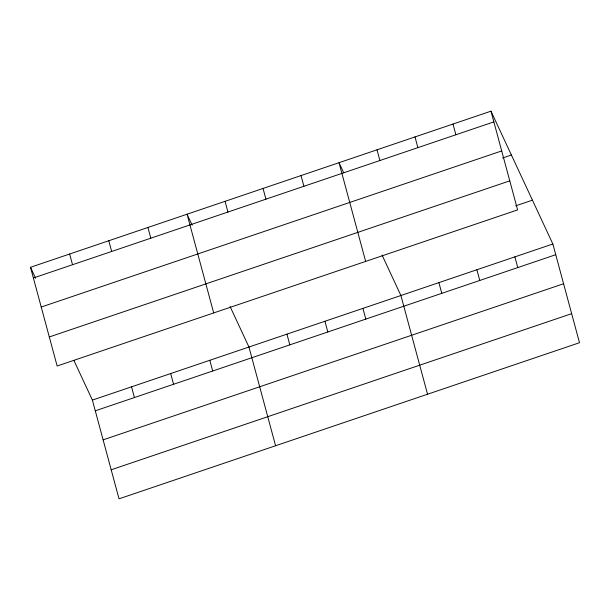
<?xml version="1.0" encoding="UTF-8"?>
<svg xmlns="http://www.w3.org/2000/svg" width="610" height="610" viewBox="0 0 610 610"><rect width="100%" height="100%" fill="white"/><g stroke="black" fill="none" stroke-linecap="round" stroke-linejoin="round"><path stroke-width="0.91" d="M490.974 111.172L517.608 209.901L57.142 366.008L30.5 267.287L490.974 111.172L552.858 243.992L579.5 342.713L119.026 498.827L92.392 400.099L73.932 360.487M33.39 278L493.864 121.886M41.228 307.043L501.702 150.929M502.564 157.998L511.393 155.001M49.303 336.964L509.777 180.857M515.656 205.852L532.438 200.164M92.392 400.099L552.858 243.992M95.282 410.812L555.756 254.706M103.113 439.856L563.587 283.749M111.188 469.784L571.661 313.67M343.727 172.805L339.015 162.687L365.657 261.415M382.051 255.049L400.907 295.507L427.541 394.235M192.165 225.166L187.064 214.209L213.698 312.93M230.1 306.563L248.949 347.021L275.59 445.75M30.5 267.287L35.609 278.244M514.87 256.871L517.76 267.584M452.986 124.051L455.876 134.764M476.883 269.75L479.773 280.463M414.998 136.93L417.888 147.643M438.895 282.628L441.785 293.341M377.003 149.808L379.9 160.522M362.919 308.385L365.809 319.099M301.027 175.566L303.917 186.286M324.924 321.264L327.822 331.977M263.04 188.444L265.929 199.165M286.936 334.143L289.826 344.856M225.052 201.331L227.942 212.044M209.81 360.289L212.699 371.01M147.917 227.477L150.815 238.19M170.67 373.564L173.56 384.277M108.778 240.744L111.668 251.457M131.531 386.831L134.421 397.545M69.639 254.012L72.529 264.725"/></g></svg>
